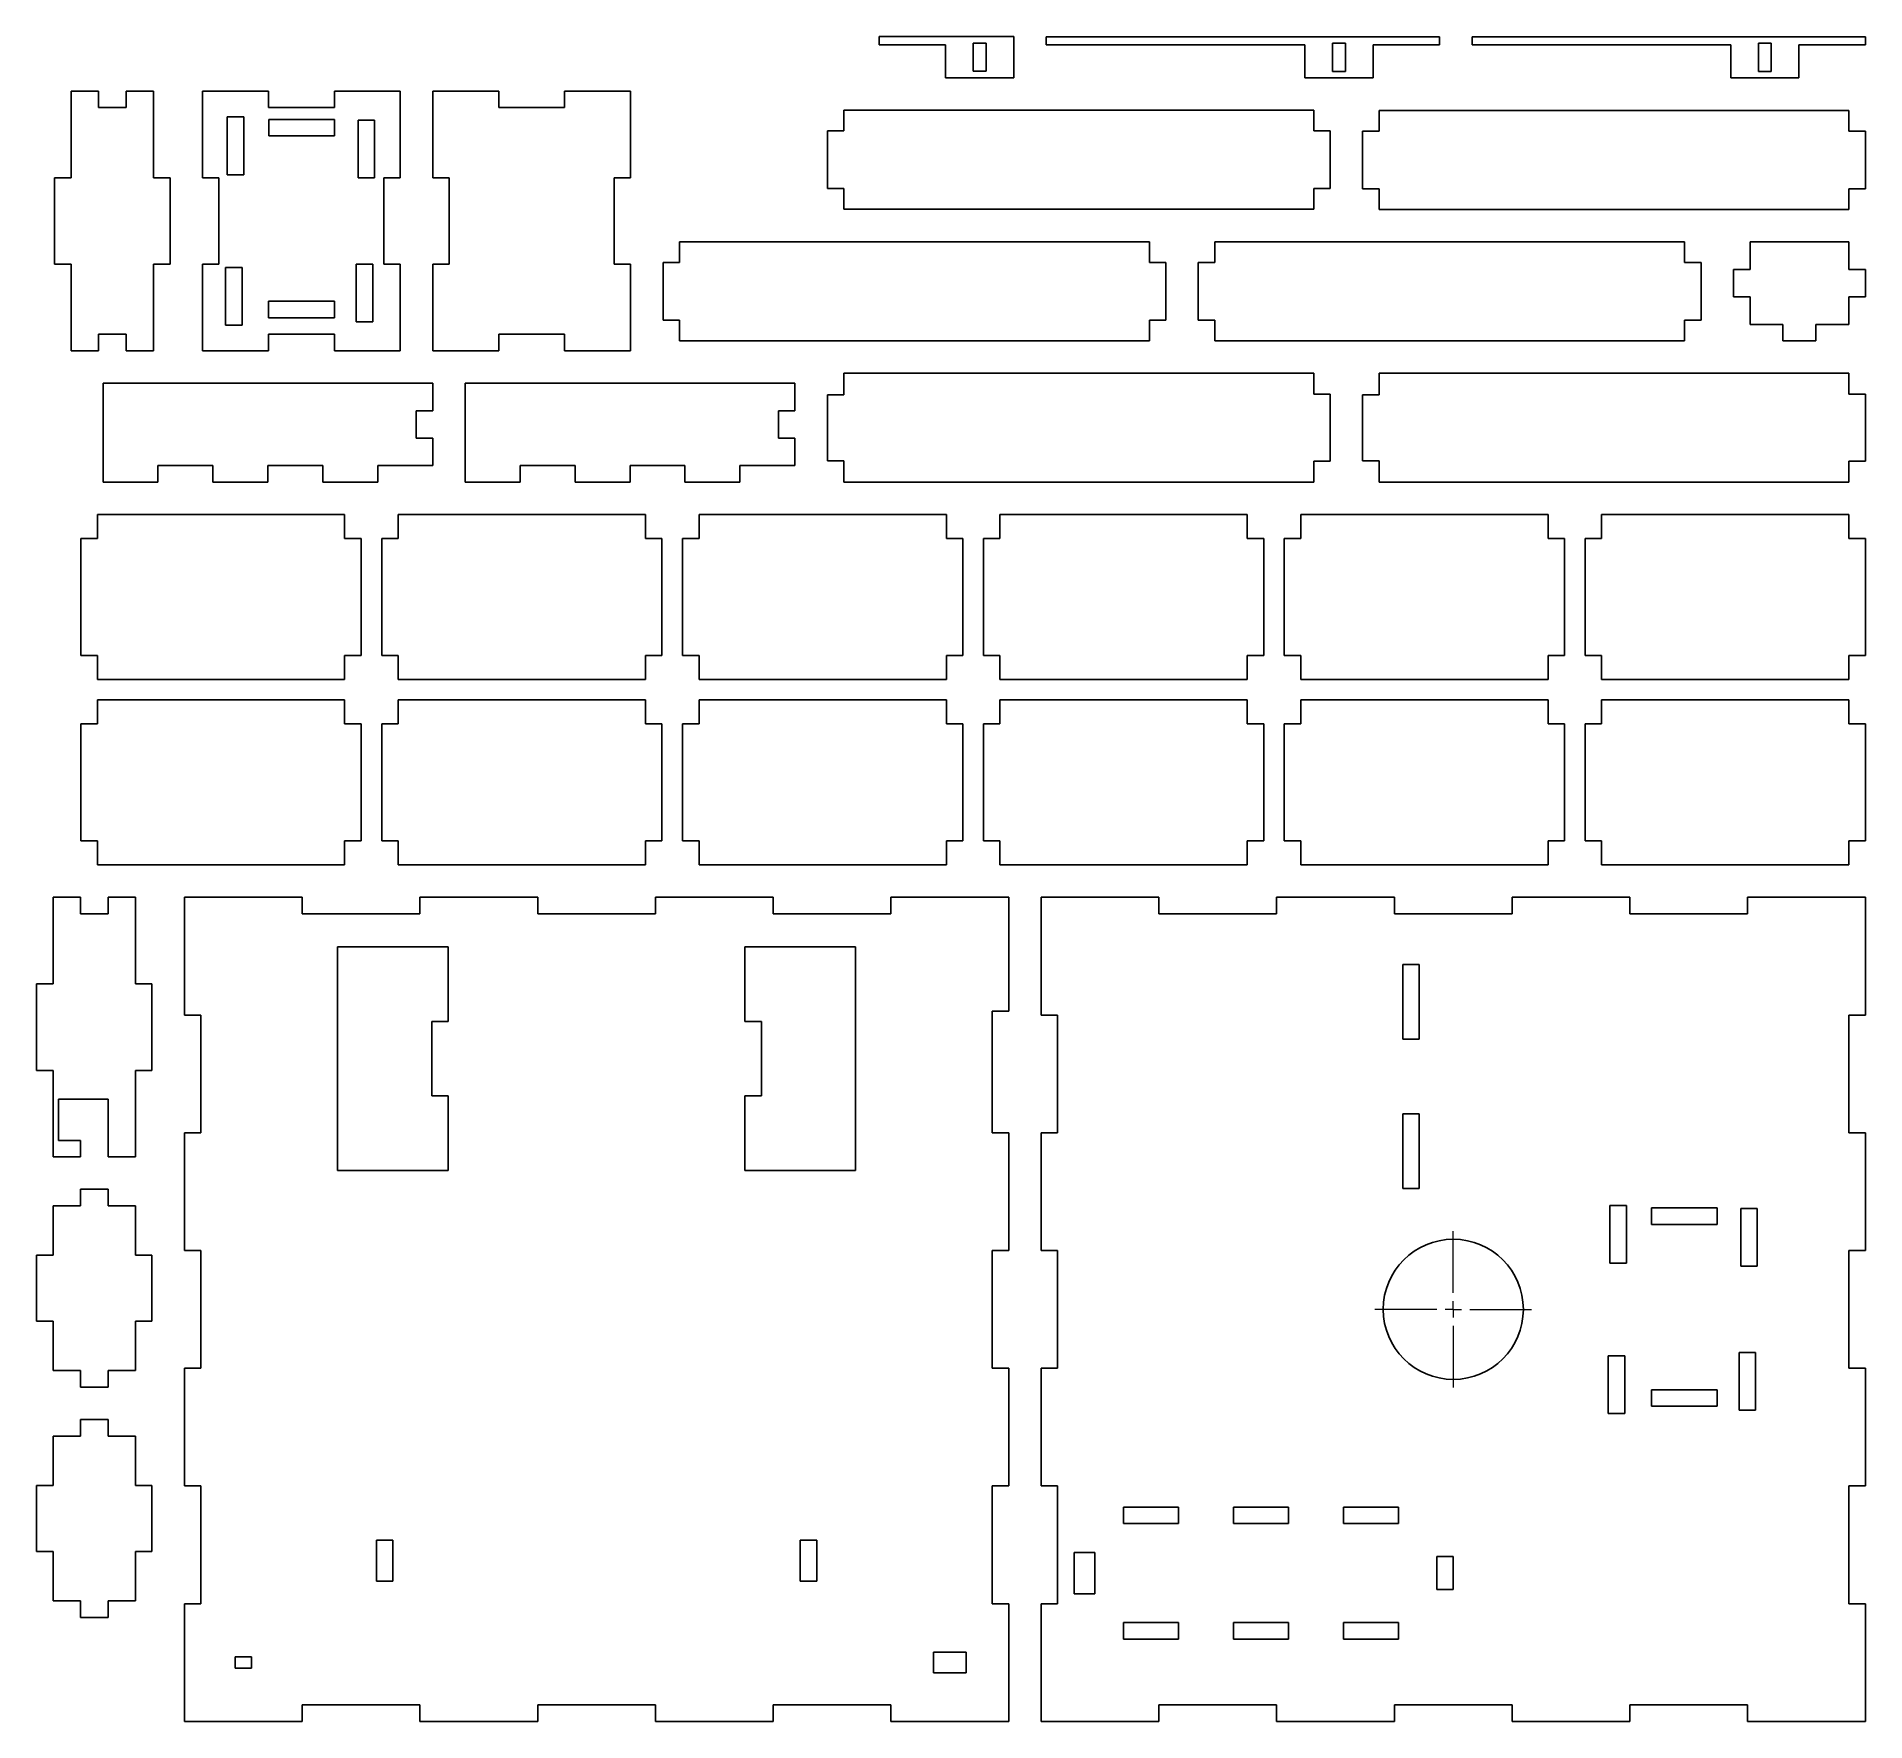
# Model space of a CAD drawing. Header units: millimetres. Extents: x 24 to 587, y 42 to 561.
import ezdxf

# ---------------------------------------------------------------- set-up
doc = ezdxf.new("R2010")
doc.units = ezdxf.units.MM

# ---------------------------------------------------------------- blocks, each defined once
blk = doc.blocks.new('SW_CENTERMARKSYMBOL_0')
at = {"color": 0, "linetype": 'Continuous', "lineweight": 18}
for p, q in [((0, 5.08), (0, 24.13)), ((-5.08, 0), (-24.13, 0)), ((0, 0), (-2.54, 0)), ((0, 0), (0, 2.54)), ((0, 0), (0, -2.54)), ((0, 0), (2.54, 0)), ((5.08, 0), (24.13, 0)), ((0, -5.08), (0, -24.13))]:
    blk.add_line(p, q, dxfattribs=at)

msp = doc.modelspace()

# ---------------------------------------------------------------- linework, layer by layer
at = {"color": 7, "linetype": 'Continuous', "lineweight": 25}
for p, q in [((283.48, 561.5), (283.48, 558.96)), ((324.98, 561.5), (283.48, 561.5)), ((303.98, 558.96), (283.48, 558.96)), ((303.98, 558.96), (303.98, 548.8)), ((316.48, 559.5), (312.48, 559.5)), ((312.48, 559.5), (312.48, 550.8)), ((316.48, 550.8), (316.48, 559.5)), ((324.98, 561.5), (324.98, 548.8)), ((456.2, 561.44), (334.98, 561.44)), ((334.98, 558.9), (334.98, 561.44)), ((414.7, 558.9), (334.98, 558.9)), ((414.7, 558.9), (414.7, 548.74)), ((427.2, 559.44), (423.2, 559.44)), ((423.2, 559.44), (423.2, 550.74)), ((427.2, 550.74), (427.2, 559.44)), ((435.7, 558.9), (435.7, 548.74)), ((456.2, 558.9), (435.7, 558.9)), ((456.2, 558.9), (456.2, 561.44)), ((466.2, 558.9), (466.2, 561.44)), ((587.42, 561.44), (466.2, 561.44)), ((545.92, 558.9), (466.2, 558.9)), ((545.92, 558.9), (545.92, 548.74)), ((558.42, 559.44), (554.42, 559.44)), ((554.42, 559.44), (554.42, 550.74)), ((558.42, 550.74), (558.42, 559.44)), ((587.42, 558.9), (566.92, 558.9)), ((566.92, 558.9), (566.92, 548.74)), ((587.42, 558.9), (587.42, 561.44)), ((303.98, 548.8), (324.98, 548.8)), ((312.48, 550.8), (316.48, 550.8)), ((414.7, 548.74), (435.7, 548.74)), ((423.2, 550.74), (427.2, 550.74)), ((545.92, 548.74), (566.92, 548.74)), ((554.42, 550.74), (558.42, 550.74)), ((34.5, 544.67), (34.5, 518)), ((42.97, 544.67), (34.5, 544.67)), ((42.97, 539.59), (42.97, 544.67)), ((51.43, 539.59), (51.43, 544.67)), ((59.9, 544.67), (51.43, 544.67)), ((59.9, 518), (59.9, 544.67)), ((74.98, 544.67), (74.98, 518)), ((95.3, 544.67), (74.98, 544.67)), ((95.3, 539.59), (95.3, 544.67)), ((115.62, 539.59), (115.62, 544.67)), ((135.94, 544.67), (115.62, 544.67)), ((135.94, 518), (135.94, 544.67)), ((145.94, 544.67), (166.26, 544.67)), ((145.94, 518), (145.94, 544.67)), ((166.26, 539.59), (166.26, 544.67)), ((186.58, 544.67), (206.9, 544.67)), ((186.58, 539.59), (186.58, 544.67)), ((206.9, 544.67), (206.9, 518)), ((42.97, 539.59), (51.43, 539.59)), ((82.63, 536.71), (87.71, 536.71)), ((82.63, 518.93), (82.63, 536.71)), ((87.71, 536.71), (87.71, 518.93)), ((95.3, 539.59), (115.62, 539.59)), ((95.38, 530.86), (95.38, 535.94)), ((95.38, 535.94), (115.7, 535.94)), ((115.7, 535.94), (115.7, 530.86)), ((122.91, 535.78), (127.99, 535.78)), ((122.91, 518), (122.91, 535.78)), ((127.99, 535.78), (127.99, 518)), ((166.26, 539.59), (186.58, 539.59)), ((272.62, 538.8), (272.62, 532.42)), ((417.4, 538.8), (272.62, 538.8)), ((417.4, 532.42), (417.4, 538.8)), ((582.34, 538.74), (437.56, 538.74)), ((437.56, 538.74), (437.56, 532.36)), ((582.34, 532.36), (582.34, 538.74)), ((115.7, 530.86), (95.38, 530.86)), ((267.54, 514.64), (267.54, 532.42)), ((267.54, 532.42), (272.62, 532.42)), ((422.48, 532.42), (417.4, 532.42)), ((422.48, 532.42), (422.48, 514.64)), ((432.48, 514.58), (432.48, 532.36)), ((432.48, 532.36), (437.56, 532.36)), ((587.42, 532.36), (582.34, 532.36)), ((587.42, 532.36), (587.42, 514.58)), ((87.71, 518.93), (82.63, 518.93)), ((29.42, 491.33), (29.42, 518)), ((29.42, 518), (34.5, 518)), ((64.98, 518), (59.9, 518)), ((64.98, 518), (64.98, 491.33)), ((80.06, 518), (74.98, 518)), ((80.06, 491.33), (80.06, 518)), ((127.99, 518), (122.91, 518)), ((130.86, 518), (135.94, 518)), ((130.86, 518), (130.86, 491.33)), ((151.02, 518), (145.94, 518)), ((151.02, 491.33), (151.02, 518)), ((201.82, 518), (201.82, 491.33)), ((201.82, 518), (206.9, 518)), ((267.54, 514.64), (272.62, 514.64)), ((272.62, 514.64), (272.62, 508.26)), ((422.48, 514.64), (417.4, 514.64)), ((417.4, 508.26), (417.4, 514.64)), ((432.48, 514.58), (437.56, 514.58)), ((437.56, 514.58), (437.56, 508.2)), ((582.34, 508.2), (582.34, 514.58)), ((587.42, 514.58), (582.34, 514.58)), ((272.62, 508.26), (417.4, 508.26)), ((437.56, 508.2), (582.34, 508.2)), ((221.98, 498.26), (221.98, 491.88)), ((366.76, 498.26), (221.98, 498.26)), ((366.76, 491.88), (366.76, 498.26)), ((386.92, 498.26), (386.92, 491.88)), ((531.7, 498.26), (386.92, 498.26)), ((531.7, 491.88), (531.7, 498.26)), ((551.86, 498.2), (551.86, 489.73)), ((582.34, 498.2), (551.86, 498.2)), ((582.34, 489.73), (582.34, 498.2)), ((29.42, 491.33), (34.5, 491.33)), ((34.5, 491.33), (34.5, 464.66)), ((64.98, 491.33), (59.9, 491.33)), ((59.9, 464.66), (59.9, 491.33)), ((74.98, 491.33), (74.98, 464.66)), ((80.06, 491.33), (74.98, 491.33)), ((82.09, 472.53), (82.09, 490.31)), ((82.09, 490.31), (87.17, 490.31)), ((87.17, 490.31), (87.17, 472.53)), ((122.39, 491.33), (127.47, 491.33)), ((122.39, 473.55), (122.39, 491.33)), ((127.47, 491.33), (127.47, 473.55)), ((130.86, 491.33), (135.94, 491.33)), ((135.94, 464.66), (135.94, 491.33)), ((145.94, 464.66), (145.94, 491.33)), ((151.02, 491.33), (145.94, 491.33)), ((201.82, 491.33), (206.9, 491.33)), ((206.9, 491.33), (206.9, 464.66)), ((216.9, 474.1), (216.9, 491.88)), ((216.9, 491.88), (221.98, 491.88)), ((371.84, 491.88), (366.76, 491.88)), ((371.84, 491.88), (371.84, 474.1)), ((381.84, 474.1), (381.84, 491.88)), ((381.84, 491.88), (386.92, 491.88)), ((536.78, 491.88), (531.7, 491.88)), ((536.78, 491.88), (536.78, 474.1)), ((546.78, 481.26), (546.78, 489.73)), ((546.78, 489.73), (551.86, 489.73)), ((587.42, 489.73), (582.34, 489.73)), ((587.42, 489.73), (587.42, 481.26)), ((95.3, 474.82), (95.3, 479.9)), ((95.3, 479.9), (115.62, 479.9)), ((115.62, 479.9), (115.62, 474.82)), ((546.78, 481.26), (551.86, 481.26)), ((551.86, 481.26), (551.86, 472.8)), ((587.42, 481.26), (582.34, 481.26)), ((582.34, 472.8), (582.34, 481.26)), ((115.62, 474.82), (95.3, 474.82)), ((127.47, 473.55), (122.39, 473.55)), ((216.9, 474.1), (221.98, 474.1)), ((221.98, 474.1), (221.98, 467.72)), ((371.84, 474.1), (366.76, 474.1)), ((366.76, 467.72), (366.76, 474.1)), ((381.84, 474.1), (386.92, 474.1)), ((386.92, 474.1), (386.92, 467.72)), ((536.78, 474.1), (531.7, 474.1)), ((531.7, 467.72), (531.7, 474.1)), ((42.97, 469.74), (42.97, 464.66)), ((51.43, 469.74), (42.97, 469.74)), ((51.43, 469.74), (51.43, 464.66)), ((87.17, 472.53), (82.09, 472.53)), ((95.3, 469.74), (95.3, 464.66)), ((95.3, 469.74), (115.62, 469.74)), ((115.62, 469.74), (115.62, 464.66)), ((186.58, 469.74), (166.26, 469.74)), ((166.26, 469.74), (166.26, 464.66)), ((186.58, 469.74), (186.58, 464.66)), ((551.86, 472.8), (562.02, 472.8)), ((562.02, 467.72), (562.02, 472.8)), ((572.18, 472.8), (582.34, 472.8)), ((572.18, 467.72), (572.18, 472.8)), ((34.5, 464.66), (42.97, 464.66)), ((51.43, 464.66), (59.9, 464.66)), ((74.98, 464.66), (95.3, 464.66)), ((115.62, 464.66), (135.94, 464.66)), ((166.26, 464.66), (145.94, 464.66)), ((206.9, 464.66), (186.58, 464.66)), ((221.98, 467.72), (366.76, 467.72)), ((386.92, 467.72), (531.7, 467.72)), ((572.18, 467.72), (562.02, 467.72)), ((417.4, 457.72), (272.62, 457.72)), ((272.62, 457.72), (272.62, 451.11)), ((417.4, 451.26), (417.4, 457.72)), ((582.34, 457.72), (437.56, 457.72)), ((437.56, 457.72), (437.56, 451.11)), ((582.34, 451.26), (582.34, 457.72)), ((44.34, 424.18), (44.34, 454.66)), ((44.34, 454.66), (145.94, 454.66)), ((145.94, 454.66), (145.94, 446.19)), ((155.94, 454.66), (155.94, 424.18)), ((257.54, 454.66), (155.94, 454.66)), ((257.54, 446.19), (257.54, 454.66)), ((267.54, 430.79), (267.54, 451.11)), ((267.54, 451.11), (272.62, 451.11)), ((422.48, 451.26), (417.4, 451.26)), ((422.48, 451.26), (422.48, 430.63)), ((432.48, 430.79), (432.48, 451.11)), ((432.48, 451.11), (437.56, 451.11)), ((587.42, 451.26), (582.34, 451.26)), ((587.42, 451.26), (587.42, 430.63)), ((140.86, 446.19), (140.86, 437.72)), ((140.86, 446.19), (145.94, 446.19)), ((252.46, 446.19), (257.54, 446.19)), ((252.46, 446.19), (252.46, 437.72)), ((140.86, 437.72), (145.94, 437.72)), ((145.94, 437.72), (145.94, 429.26)), ((252.46, 437.72), (257.54, 437.72)), ((257.54, 429.26), (257.54, 437.72)), ((78.21, 429.26), (61.27, 429.26)), ((61.27, 424.18), (61.27, 429.26)), ((78.21, 424.18), (78.21, 429.26)), ((112.07, 429.26), (95.14, 429.26)), ((95.14, 424.18), (95.14, 429.26)), ((112.07, 424.18), (112.07, 429.26)), ((129.01, 424.18), (129.01, 429.26)), ((145.94, 429.26), (129.01, 429.26)), ((172.87, 429.26), (189.81, 429.26)), ((172.87, 424.18), (172.87, 429.26)), ((189.81, 424.18), (189.81, 429.26)), ((206.74, 429.26), (223.67, 429.26)), ((206.74, 424.18), (206.74, 429.26)), ((223.67, 424.18), (223.67, 429.26)), ((240.61, 429.26), (257.54, 429.26)), ((240.61, 424.18), (240.61, 429.26)), ((267.54, 430.79), (272.62, 430.79)), ((272.62, 430.79), (272.62, 424.18)), ((422.48, 430.63), (417.4, 430.63)), ((417.4, 424.18), (417.4, 430.63)), ((432.48, 430.79), (437.56, 430.79)), ((437.56, 430.79), (437.56, 424.18)), ((587.42, 430.63), (582.34, 430.63)), ((582.34, 424.18), (582.34, 430.63)), ((61.27, 424.18), (44.34, 424.18)), ((95.14, 424.18), (78.21, 424.18)), ((129.01, 424.18), (112.07, 424.18)), ((172.87, 424.18), (155.94, 424.18)), ((206.74, 424.18), (189.81, 424.18)), ((240.61, 424.18), (223.67, 424.18)), ((272.62, 424.18), (417.4, 424.18)), ((437.56, 424.18), (582.34, 424.18)), ((42.59, 406.81), (42.59, 414.18)), ((42.59, 414.18), (118.79, 414.18)), ((118.79, 414.18), (118.79, 406.81)), ((135.3, 406.81), (135.3, 414.18)), ((135.3, 414.18), (211.5, 414.18)), ((211.5, 414.18), (211.5, 406.81)), ((228.01, 406.81), (228.01, 414.18)), ((228.01, 414.18), (304.21, 414.18)), ((304.21, 414.18), (304.21, 406.81)), ((320.72, 406.81), (320.72, 414.18)), ((320.72, 414.18), (396.92, 414.18)), ((396.92, 414.18), (396.92, 406.81)), ((413.43, 406.81), (413.43, 414.18)), ((413.43, 414.18), (489.63, 414.18)), ((489.63, 414.18), (489.63, 406.81)), ((506.14, 406.81), (506.14, 414.18)), ((506.14, 414.18), (582.34, 414.18)), ((582.34, 414.18), (582.34, 406.81)), ((42.59, 406.81), (37.51, 406.81)), ((37.51, 370.74), (37.51, 406.81)), ((118.79, 406.81), (123.87, 406.81)), ((123.87, 406.81), (123.87, 370.74)), ((135.3, 406.81), (130.22, 406.81)), ((130.22, 370.74), (130.22, 406.81)), ((211.5, 406.81), (216.58, 406.81)), ((216.58, 406.81), (216.58, 370.74)), ((228.01, 406.81), (222.93, 406.81)), ((222.93, 370.74), (222.93, 406.81)), ((304.21, 406.81), (309.29, 406.81)), ((309.29, 406.81), (309.29, 370.74)), ((320.72, 406.81), (315.64, 406.81)), ((315.64, 370.74), (315.64, 406.81)), ((396.92, 406.81), (402, 406.81)), ((402, 406.81), (402, 370.74)), ((413.43, 406.81), (408.35, 406.81)), ((408.35, 370.74), (408.35, 406.81)), ((489.63, 406.81), (494.71, 406.81)), ((494.71, 406.81), (494.71, 370.74)), ((506.14, 406.81), (501.06, 406.81)), ((501.06, 370.74), (501.06, 406.81)), ((582.34, 406.81), (587.42, 406.81)), ((587.42, 406.81), (587.42, 370.74)), ((42.59, 370.74), (37.51, 370.74)), ((42.59, 363.38), (42.59, 370.74)), ((118.79, 370.74), (123.87, 370.74)), ((118.79, 370.74), (118.79, 363.38)), ((135.3, 370.74), (130.22, 370.74)), ((135.3, 363.38), (135.3, 370.74)), ((211.5, 370.74), (216.58, 370.74)), ((211.5, 370.74), (211.5, 363.38)), ((228.01, 370.74), (222.93, 370.74)), ((228.01, 363.38), (228.01, 370.74)), ((304.21, 370.74), (309.29, 370.74)), ((304.21, 370.74), (304.21, 363.38)), ((320.72, 370.74), (315.64, 370.74)), ((320.72, 363.38), (320.72, 370.74)), ((396.92, 370.74), (396.92, 363.38)), ((396.92, 370.74), (402, 370.74)), ((413.43, 370.74), (408.35, 370.74)), ((413.43, 363.38), (413.43, 370.74)), ((489.63, 370.74), (494.71, 370.74)), ((489.63, 370.74), (489.63, 363.38)), ((506.14, 370.74), (501.06, 370.74)), ((506.14, 363.38), (506.14, 370.74)), ((582.34, 370.74), (582.34, 363.38)), ((582.34, 370.74), (587.42, 370.74)), ((118.79, 363.38), (42.59, 363.38)), ((211.5, 363.38), (135.3, 363.38)), ((304.21, 363.38), (228.01, 363.38)), ((396.92, 363.38), (320.72, 363.38)), ((489.63, 363.38), (413.43, 363.38)), ((582.34, 363.38), (506.14, 363.38)), ((42.59, 349.66), (42.59, 357.03)), ((42.59, 357.03), (118.79, 357.03)), ((118.79, 357.03), (118.79, 349.66)), ((135.3, 349.66), (135.3, 357.03)), ((135.3, 357.03), (211.5, 357.03)), ((211.5, 357.03), (211.5, 349.66)), ((228.01, 349.66), (228.01, 357.03)), ((228.01, 357.03), (304.21, 357.03)), ((304.21, 357.03), (304.21, 349.66)), ((320.72, 349.66), (320.72, 357.03)), ((320.72, 357.03), (396.92, 357.03)), ((396.92, 357.03), (396.92, 349.66)), ((413.43, 349.66), (413.43, 357.03)), ((413.43, 357.03), (489.63, 357.03)), ((489.63, 357.03), (489.63, 349.66)), ((506.14, 349.66), (506.14, 357.03)), ((506.14, 357.03), (582.34, 357.03)), ((582.34, 357.03), (582.34, 349.66)), ((42.59, 349.66), (37.51, 349.66)), ((37.51, 313.59), (37.51, 349.66)), ((118.79, 349.66), (123.87, 349.66)), ((123.87, 349.66), (123.87, 313.59)), ((135.3, 349.66), (130.22, 349.66)), ((130.22, 313.59), (130.22, 349.66)), ((211.5, 349.66), (216.58, 349.66)), ((216.58, 349.66), (216.58, 313.59)), ((228.01, 349.66), (222.93, 349.66)), ((222.93, 313.59), (222.93, 349.66)), ((304.21, 349.66), (309.29, 349.66)), ((309.29, 349.66), (309.29, 313.59)), ((320.72, 349.66), (315.64, 349.66)), ((315.64, 313.59), (315.64, 349.66)), ((396.92, 349.66), (402, 349.66)), ((402, 349.66), (402, 313.59)), ((413.43, 349.66), (408.35, 349.66)), ((408.35, 313.59), (408.35, 349.66)), ((489.63, 349.66), (494.71, 349.66)), ((494.71, 349.66), (494.71, 313.59)), ((506.14, 349.66), (501.06, 349.66)), ((501.06, 313.59), (501.06, 349.66)), ((582.34, 349.66), (587.42, 349.66)), ((587.42, 349.66), (587.42, 313.59)), ((42.59, 313.59), (37.51, 313.59)), ((42.59, 306.23), (42.59, 313.59)), ((118.79, 313.59), (123.87, 313.59)), ((118.79, 313.59), (118.79, 306.23)), ((135.3, 313.59), (130.22, 313.59)), ((135.3, 306.23), (135.3, 313.59)), ((211.5, 313.59), (216.58, 313.59)), ((211.5, 313.59), (211.5, 306.23)), ((228.01, 313.59), (222.93, 313.59)), ((228.01, 306.23), (228.01, 313.59)), ((304.21, 313.59), (309.29, 313.59)), ((304.21, 313.59), (304.21, 306.23)), ((320.72, 313.59), (315.64, 313.59)), ((320.72, 306.23), (320.72, 313.59)), ((396.92, 313.59), (402, 313.59)), ((396.92, 313.59), (396.92, 306.23)), ((413.43, 313.59), (408.35, 313.59)), ((413.43, 306.23), (413.43, 313.59)), ((489.63, 313.59), (494.71, 313.59)), ((489.63, 313.59), (489.63, 306.23)), ((506.14, 313.59), (501.06, 313.59)), ((506.14, 306.23), (506.14, 313.59)), ((582.34, 313.59), (587.42, 313.59)), ((582.34, 313.59), (582.34, 306.23)), ((118.79, 306.23), (42.59, 306.23)), ((211.5, 306.23), (135.3, 306.23)), ((304.21, 306.23), (228.01, 306.23)), ((396.92, 306.23), (320.72, 306.23)), ((489.63, 306.23), (413.43, 306.23)), ((582.34, 306.23), (506.14, 306.23)), ((28.94, 269.56), (28.94, 296.23)), ((28.94, 296.23), (37.41, 296.23)), ((37.41, 291.15), (37.41, 296.23)), ((45.87, 291.15), (45.87, 296.23)), ((45.87, 296.23), (54.34, 296.23)), ((54.34, 296.23), (54.34, 269.56)), ((105.71, 296.23), (69.42, 296.23)), ((69.42, 296.23), (69.42, 259.94)), ((105.71, 291.15), (105.71, 296.23)), ((141.99, 291.15), (141.99, 296.23)), ((178.28, 296.23), (141.99, 296.23)), ((178.28, 291.15), (178.28, 296.23)), ((214.56, 291.15), (214.56, 296.23)), ((250.85, 296.23), (214.56, 296.23)), ((250.85, 291.15), (250.85, 296.23)), ((287.13, 291.15), (287.13, 296.23)), ((323.42, 296.23), (287.13, 296.23)), ((323.42, 261.18), (323.42, 296.23)), ((369.71, 296.23), (333.42, 296.23)), ((333.42, 296.23), (333.42, 259.94)), ((369.71, 291.15), (369.71, 296.23)), ((442.28, 296.23), (405.99, 296.23)), ((405.99, 291.15), (405.99, 296.23)), ((442.28, 291.15), (442.28, 296.23)), ((478.56, 291.15), (478.56, 296.23)), ((514.85, 296.23), (478.56, 296.23)), ((514.85, 291.15), (514.85, 296.23)), ((587.42, 296.23), (551.13, 296.23)), ((551.13, 291.15), (551.13, 296.23)), ((587.42, 259.94), (587.42, 296.23)), ((37.41, 291.15), (45.87, 291.15)), ((105.71, 291.15), (141.99, 291.15)), ((178.28, 291.15), (214.56, 291.15)), ((250.85, 291.15), (287.13, 291.15)), ((369.71, 291.15), (405.99, 291.15)), ((442.28, 291.15), (478.56, 291.15)), ((514.85, 291.15), (551.13, 291.15)), ((116.62, 280.99), (116.62, 211.99)), ((150.7, 280.99), (116.62, 280.99)), ((150.7, 257.99), (150.7, 280.99)), ((242.14, 280.99), (276.22, 280.99)), ((242.14, 280.99), (242.14, 257.99)), ((276.22, 280.99), (276.22, 211.99)), ((444.84, 275.48), (444.84, 252.48)), ((449.92, 275.48), (444.84, 275.48)), ((449.92, 252.48), (449.92, 275.48)), ((23.86, 242.89), (23.86, 269.56)), ((23.86, 269.56), (28.94, 269.56)), ((59.42, 269.56), (54.34, 269.56)), ((59.42, 269.56), (59.42, 242.89)), ((74.5, 259.94), (69.42, 259.94)), ((74.5, 223.66), (74.5, 259.94)), ((318.34, 261.18), (323.42, 261.18)), ((318.34, 261.18), (318.34, 223.66)), ((338.5, 259.94), (333.42, 259.94)), ((338.5, 223.66), (338.5, 259.94)), ((582.34, 259.94), (587.42, 259.94)), ((582.34, 259.94), (582.34, 223.66)), ((145.62, 257.99), (145.62, 234.99)), ((150.7, 257.99), (145.62, 257.99)), ((242.14, 257.99), (247.22, 257.99)), ((247.22, 257.99), (247.22, 234.99)), ((444.84, 252.48), (449.92, 252.48)), ((23.86, 242.89), (28.94, 242.89)), ((28.94, 216.22), (28.94, 242.89)), ((59.42, 242.89), (54.34, 242.89)), ((54.34, 242.89), (54.34, 216.22)), ((45.87, 234), (30.63, 234)), ((30.63, 234), (30.63, 221.3)), ((45.87, 234), (45.87, 216.22)), ((150.7, 234.99), (145.62, 234.99)), ((150.7, 211.99), (150.7, 234.99)), ((242.14, 234.99), (247.22, 234.99)), ((242.14, 234.99), (242.14, 211.99)), ((449.92, 229.48), (444.84, 229.48)), ((444.84, 229.48), (444.84, 206.48)), ((449.92, 206.48), (449.92, 229.48)), ((30.63, 221.3), (37.41, 221.3)), ((37.41, 221.3), (37.41, 216.22)), ((69.42, 223.66), (69.42, 187.37)), ((74.5, 223.66), (69.42, 223.66)), ((318.34, 223.66), (323.42, 223.66)), ((323.42, 187.37), (323.42, 223.66)), ((333.42, 223.66), (333.42, 187.37)), ((338.5, 223.66), (333.42, 223.66)), ((582.34, 223.66), (587.42, 223.66)), ((587.42, 187.37), (587.42, 223.66)), ((37.41, 216.22), (28.94, 216.22)), ((54.34, 216.22), (45.87, 216.22)), ((150.7, 211.99), (116.62, 211.99)), ((242.14, 211.99), (276.22, 211.99)), ((37.41, 206.22), (37.41, 201.14)), ((37.41, 206.22), (45.87, 206.22)), ((45.87, 206.22), (45.87, 201.14)), ((444.84, 206.48), (449.92, 206.48)), ((28.94, 185.9), (28.94, 201.14)), ((28.94, 201.14), (37.41, 201.14)), ((45.87, 201.14), (54.34, 201.14)), ((54.34, 201.14), (54.34, 185.9)), ((513.79, 201.27), (508.71, 201.27)), ((508.71, 201.27), (508.71, 183.49)), ((513.79, 183.49), (513.79, 201.27)), ((521.46, 200.51), (521.46, 195.43)), ((541.78, 200.51), (521.46, 200.51)), ((541.78, 195.43), (541.78, 200.51)), ((554.07, 200.34), (548.99, 200.34)), ((548.99, 200.34), (548.99, 182.56)), ((554.07, 182.56), (554.07, 200.34)), ((521.46, 195.43), (541.78, 195.43)), ((74.5, 187.37), (69.42, 187.37)), ((74.5, 151.08), (74.5, 187.37)), ((318.34, 187.37), (323.42, 187.37)), ((318.34, 187.37), (318.34, 151.08)), ((338.5, 187.37), (333.42, 187.37)), ((338.5, 151.08), (338.5, 187.37)), ((582.34, 187.37), (587.42, 187.37)), ((582.34, 187.37), (582.34, 151.08)), ((23.86, 165.58), (23.86, 185.9)), ((23.86, 185.9), (28.94, 185.9)), ((59.42, 185.9), (54.34, 185.9)), ((59.42, 185.9), (59.42, 165.58)), ((508.71, 183.49), (513.79, 183.49)), ((548.99, 182.56), (554.07, 182.56)), ((23.86, 165.58), (28.94, 165.58)), ((28.94, 150.34), (28.94, 165.58)), ((54.34, 165.58), (54.34, 150.34)), ((59.42, 165.58), (54.34, 165.58)), ((513.25, 154.88), (508.17, 154.88)), ((508.17, 154.88), (508.17, 137.1)), ((513.25, 137.1), (513.25, 154.88)), ((553.55, 155.89), (548.47, 155.89)), ((548.47, 155.89), (548.47, 138.11)), ((553.55, 138.11), (553.55, 155.89)), ((37.41, 150.34), (28.94, 150.34)), ((37.41, 145.26), (37.41, 150.34)), ((54.34, 150.34), (45.87, 150.34)), ((45.87, 145.26), (45.87, 150.34)), ((69.42, 151.08), (69.42, 114.8)), ((74.5, 151.08), (69.42, 151.08)), ((318.34, 151.08), (323.42, 151.08)), ((323.42, 114.8), (323.42, 151.08)), ((338.5, 151.08), (333.42, 151.08)), ((333.42, 151.08), (333.42, 114.8)), ((582.34, 151.08), (587.42, 151.08)), ((587.42, 114.8), (587.42, 151.08)), ((45.87, 145.26), (37.41, 145.26)), ((541.7, 144.46), (521.46, 144.46)), ((521.46, 144.46), (521.46, 139.38)), ((541.7, 139.38), (541.7, 144.46)), ((37.41, 135.26), (37.41, 130.18)), ((37.41, 135.26), (45.87, 135.26)), ((45.87, 135.26), (45.87, 130.18)), ((508.17, 137.1), (513.25, 137.1)), ((521.46, 139.38), (541.7, 139.38)), ((548.47, 138.11), (553.55, 138.11)), ((37.41, 130.18), (28.94, 130.18)), ((28.94, 130.18), (28.94, 114.94)), ((54.34, 130.18), (45.87, 130.18)), ((54.34, 114.94), (54.34, 130.18)), ((23.86, 94.62), (23.86, 114.94)), ((23.86, 114.94), (28.94, 114.94)), ((59.42, 114.94), (54.34, 114.94)), ((59.42, 114.94), (59.42, 94.62)), ((74.5, 114.8), (69.42, 114.8)), ((74.5, 78.51), (74.5, 114.8)), ((318.34, 114.8), (323.42, 114.8)), ((318.34, 114.8), (318.34, 78.51)), ((338.5, 114.8), (333.42, 114.8)), ((338.5, 78.51), (338.5, 114.8)), ((582.34, 114.8), (587.42, 114.8)), ((582.34, 114.8), (582.34, 78.51)), ((358.82, 108.27), (375.75, 108.27)), ((358.82, 103.19), (358.82, 108.27)), ((375.75, 108.27), (375.75, 103.19)), ((392.69, 108.27), (409.62, 108.27)), ((392.69, 103.19), (392.69, 108.27)), ((409.62, 108.27), (409.62, 103.19)), ((426.55, 103.19), (426.55, 108.27)), ((426.55, 108.27), (443.49, 108.27)), ((443.49, 108.27), (443.49, 103.19)), ((375.75, 103.19), (358.82, 103.19)), ((409.62, 103.19), (392.69, 103.19)), ((443.49, 103.19), (426.55, 103.19)), ((133.66, 98.11), (128.58, 98.11)), ((128.58, 98.11), (128.58, 85.41)), ((133.66, 85.41), (133.66, 98.11)), ((264.26, 98.11), (259.18, 98.11)), ((259.18, 85.41), (259.18, 98.11)), ((264.26, 85.41), (264.26, 98.11)), ((23.86, 94.62), (28.94, 94.62)), ((28.94, 94.62), (28.94, 79.38)), ((59.42, 94.62), (54.34, 94.62)), ((54.34, 79.38), (54.34, 94.62)), ((343.58, 94.3), (343.58, 81.6)), ((349.93, 94.3), (343.58, 94.3)), ((349.93, 81.6), (349.93, 94.3)), ((455.34, 93.03), (460.42, 93.03)), ((455.34, 82.87), (455.34, 93.03)), ((460.42, 93.03), (460.42, 82.87)), ((128.58, 85.41), (133.66, 85.41)), ((264.26, 85.41), (259.18, 85.41)), ((28.94, 79.38), (37.41, 79.38)), ((37.41, 74.3), (37.41, 79.38)), ((45.87, 79.38), (54.34, 79.38)), ((45.87, 74.3), (45.87, 79.38)), ((343.58, 81.6), (349.93, 81.6)), ((460.42, 82.87), (455.34, 82.87)), ((45.87, 74.3), (37.41, 74.3)), ((69.42, 78.51), (69.42, 42.23)), ((74.5, 78.51), (69.42, 78.51)), ((318.34, 78.51), (323.42, 78.51)), ((323.42, 42.23), (323.42, 78.51)), ((333.42, 78.51), (333.42, 42.23)), ((338.5, 78.51), (333.42, 78.51)), ((582.34, 78.51), (587.42, 78.51)), ((587.42, 42.23), (587.42, 78.51)), ((358.82, 72.71), (375.75, 72.71)), ((358.82, 67.63), (358.82, 72.71)), ((375.75, 67.63), (358.82, 67.63)), ((375.75, 72.71), (375.75, 67.63)), ((392.69, 72.71), (409.62, 72.71)), ((392.69, 67.63), (392.69, 72.71)), ((409.62, 67.63), (392.69, 67.63)), ((409.62, 72.71), (409.62, 67.63)), ((426.55, 72.71), (443.49, 72.71)), ((426.55, 67.63), (426.55, 72.71)), ((443.49, 67.63), (426.55, 67.63)), ((443.49, 72.71), (443.49, 67.63)), ((90.06, 62.11), (85.06, 62.11)), ((85.06, 62.11), (85.06, 58.63)), ((90.06, 58.63), (90.06, 62.11)), ((310.36, 63.55), (300.2, 63.55)), ((300.2, 63.55), (300.2, 57.2)), ((310.36, 57.2), (310.36, 63.55)), ((85.06, 58.63), (90.06, 58.63)), ((300.2, 57.2), (310.36, 57.2)), ((141.99, 47.31), (105.71, 47.31)), ((105.71, 47.31), (105.71, 42.23)), ((141.99, 47.31), (141.99, 42.23)), ((214.56, 47.31), (178.28, 47.31)), ((178.28, 47.31), (178.28, 42.23)), ((214.56, 47.31), (214.56, 42.23)), ((250.85, 47.31), (250.85, 42.23)), ((287.13, 47.31), (250.85, 47.31)), ((287.13, 47.31), (287.13, 42.23)), ((369.71, 47.31), (369.71, 42.23)), ((405.99, 47.31), (369.71, 47.31)), ((405.99, 47.31), (405.99, 42.23)), ((442.28, 47.31), (442.28, 42.23)), ((478.56, 47.31), (442.28, 47.31)), ((478.56, 47.31), (478.56, 42.23)), ((551.13, 47.31), (514.85, 47.31)), ((514.85, 47.31), (514.85, 42.23)), ((551.13, 47.31), (551.13, 42.23)), ((69.42, 42.23), (105.71, 42.23)), ((141.99, 42.23), (178.28, 42.23)), ((214.56, 42.23), (250.85, 42.23)), ((287.13, 42.23), (323.42, 42.23)), ((333.42, 42.23), (369.71, 42.23)), ((405.99, 42.23), (442.28, 42.23)), ((478.56, 42.23), (514.85, 42.23)), ((551.13, 42.23), (587.42, 42.23))]:
    msp.add_line(p, q, dxfattribs=at)
msp.add_circle((460.42, 169.23), 21.59, dxfattribs=at)

# ---------------------------------------------------------------- block references
at = {"color": 7, "linetype": 'Continuous', "lineweight": 18}
msp.add_blockref('SW_CENTERMARKSYMBOL_0', (460.42, 169.23), dxfattribs=at)

doc.saveas('drawing.dxf')
